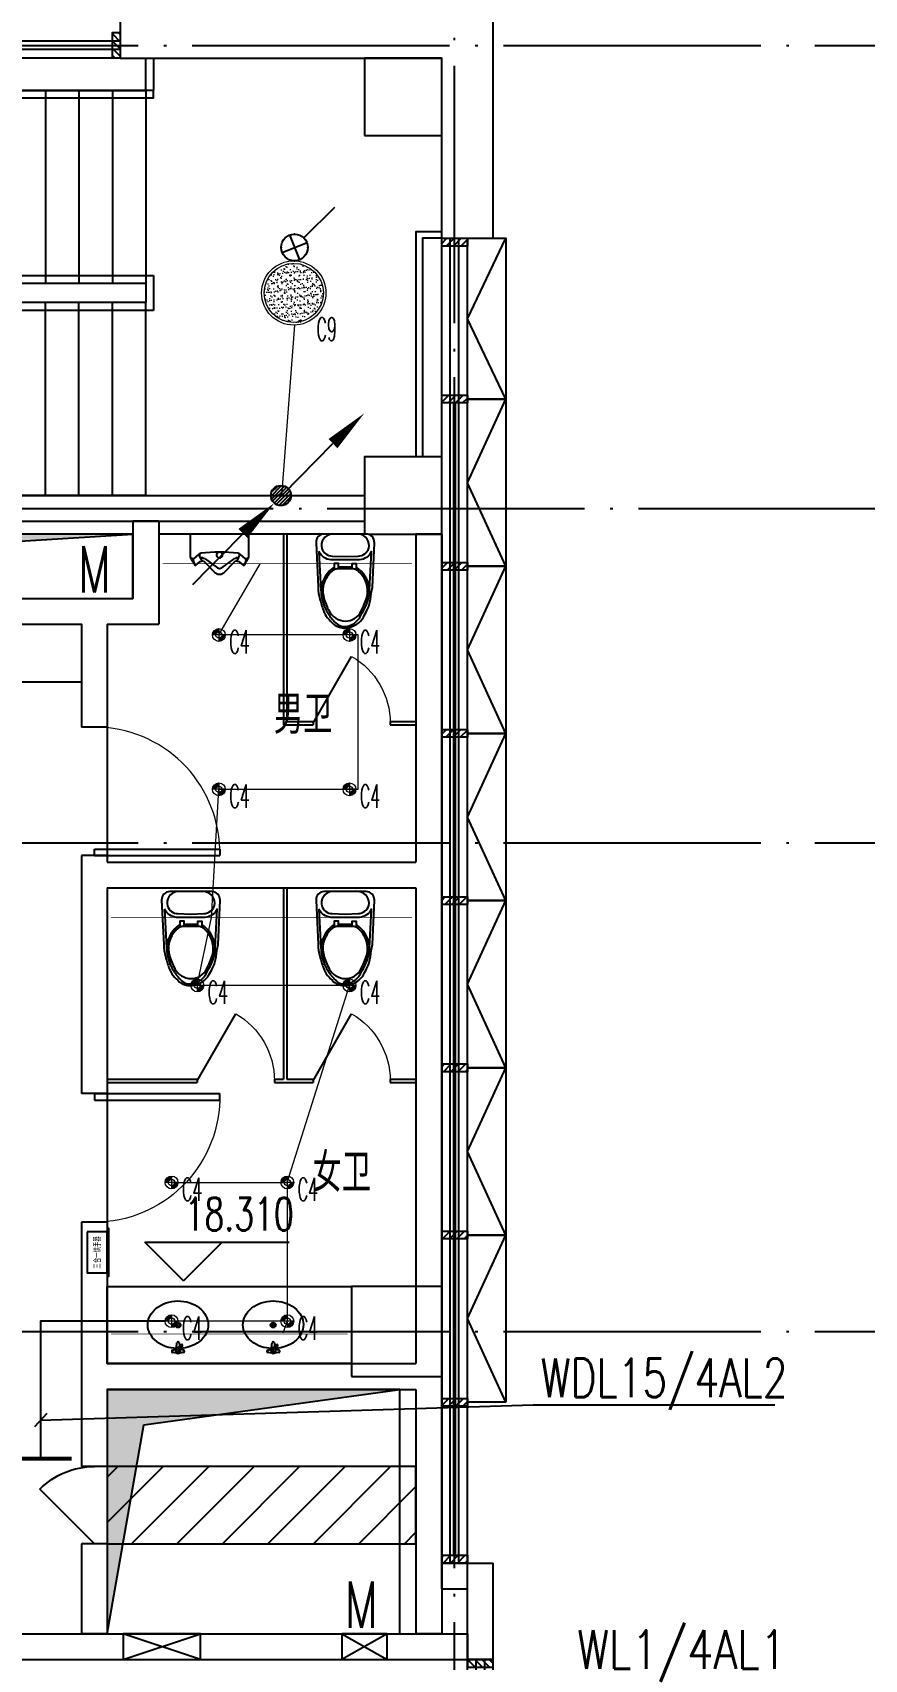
# Model space of a CAD drawing. Extents: x -621157 to 1764546, y -106808 to 741893.
# Drawn here: x 263219 to 269687, y 327450 to 340100 of the extents above; entities that cross this region are included whole.
import ezdxf
from ezdxf import colors
from ezdxf.entities.mleader import LeaderData, LeaderLine
from ezdxf.enums import TextEntityAlignment as Align
from ezdxf.math import Vec2, Vec3

# ---------------------------------------------------------------- set-up
doc = ezdxf.new("R2010")
doc.units = 0
doc.header["$LTSCALE"] = 1000
doc.header["$MEASUREMENT"] = 0
doc.linetypes.add('XREF-A-101-平面图_t3$0$__DASH', pattern=[0.35, 0.25, -0.1])
doc.linetypes.add('XREF-A-101-平面图_t3$0$DOTE', pattern=[2.42, 2, -0.2, 0.02, -0.2])
for name, color, linetype in [('0-底图', 7, 'Continuous'), ('EQUIP-照明', 3, 'Continuous'), ('SIG_TEXT', 2, 'Continuous'), ('T-EQUP-JT', 7, 'Continuous'), ('WIRE-照明', 4, 'Continuous'), ('XREF-A-101-平面图_t3$0$A-COLUMN', 8, 'Continuous'), ('XREF-A-101-平面图_t3$0$A-CURTWALL', 8, 'Continuous'), ('XREF-A-101-平面图_t3$0$A-DIM_ELEV', 8, 'Continuous'), ('XREF-A-101-平面图_t3$0$A-DOTE', 8, 'Continuous'), ('XREF-A-101-平面图_t3$0$A-PUB_HATCH', 8, 'Continuous'), ('XREF-A-101-平面图_t3$0$A-RAIL', 8, 'Continuous'), ('XREF-A-101-平面图_t3$0$A-ROOM-CH', 8, 'Continuous'), ('XREF-A-101-平面图_t3$0$A-SEE', 8, 'Continuous'), ('XREF-A-101-平面图_t3$0$A-WALL', 8, 'Continuous'), ('XREF-A-101-平面图_t3$0$A-WALL-FILL', 8, 'Continuous'), ('XREF-A-101-平面图_t3$0$A-WINDOW', 8, 'Continuous'), ('XREF-A-101-平面图_t3$0$A-开启符号', 8, 'Continuous'), ('XREF-A-101-平面图_t3$0$A-背衬铝板', 8, 'Continuous'), ('XREF-A-101-平面图_t3$0$DIM_SYMB', 8, 'Continuous'), ('XREF-A-101-平面图_t3$0$HANDRAIL', 8, 'Continuous'), ('XREF-A-101-平面图_t3$0$I-LVTRY', 8, 'Continuous'), ('XREF-A-101-平面图_t3$0$I-LVTRY-H', 8, 'Continuous'), ('XREF-A-101-平面图_t3$0$LVTRY', 8, 'Continuous'), ('XREF-A-101-平面图_t3$0$M-HOLE', 8, 'Continuous'), ('XREF-A-101-平面图_t3$0$PUB_TEXT', 8, 'Continuous'), ('XREF-A-101-平面图_t3$0$STAIR', 8, 'Continuous'), ('XREF-A-101-平面图_t3$0$wipess', 8, 'Continuous'), ('照明回路线', 1, 'Continuous')]:
    doc.layers.add(name, color=color, linetype=linetype)
doc.layers.add('00-照明回路线', color=6, linetype='Continuous', lineweight=0)
doc.layers.add('LIGHT-INF', color=6, linetype='Continuous', lineweight=0)
doc.styles.add('DIM_FONT', font='ROMANS', dxfattribs={"width": 0.8, "bigfont": 'HZDXC'})
doc.styles.add('E-FST', font='txt.shx', dxfattribs={"width": 0.75, "height": 250, "bigfont": '@@gbcbig.shx'})
doc.styles.add('INF DIM', font='SIMPLEX.SHX', dxfattribs={"width": 0.7, "bigfont": 'hztxt.shx'})
doc.styles.get("Standard").update_dxf_attribs({"font": 'romans.shx', "bigfont": 'HZDXC.SHX'})
doc.styles.add('XREF-A-101-平面图_t3$0$-HZDXCROMANS', font='ROMANS.shx', dxfattribs={"bigfont": 'HZDXC.shx'})
doc.styles.add('XREF-A-101-平面图_t3$0$_TCH_DIM', font='SIMPLEX', dxfattribs={"bigfont": 'GBCBIG'})
doc.styles.add('XREF-A-101-平面图_t3$0$A-101-0-A-106-0(平面图）最终版参照底图_t3$0$XZC', font='simsun.ttc', dxfattribs={"width": 0.8})
doc.styles.add('XREF-A-101-平面图_t3$0$A-STANDARD', font='SIMPLEX', dxfattribs={"bigfont": 'GBCBIG'})
doc.styles.add('XREF-A-101-平面图_t3$0$hzdxcROMANS', font='ROMANS', dxfattribs={"width": 0.8, "bigfont": 'HZDXC'})
doc.linetypes.add('LED', pattern='A,6,-3.5,["LED",Standard,S=2.54,R=0,X=-2.54,Y=-1.27],-4.8', length=14.3)

# ---------------------------------------------------------------- blocks, each defined once
blk = doc.blocks.new('XREF-A-101-平面图_t3$0$G$C869EB286')
at = {"layer": 'XREF-A-101-平面图_t3$0$A-WINDOW'}
h = blk.add_hatch(dxfattribs=at)
h.set_pattern_fill('ANSI31', color=256, scale=25)
h.set_pattern_definition([(45, (-143.957, -89940), (-28.0633, 28.0633), [])])
h.paths.add_polyline_path([(0, 60), (200, 60), (200, 0), (0, 0)])
blk.add_lwpolyline([(0, 60), (200, 60), (200, 0), (0, 0)], close=True, dxfattribs=at)
blk = doc.blocks.new('XREF-A-101-平面图_t3$0$柱网4F')
at = {"layer": 'XREF-A-101-平面图_t3$0$A-COLUMN'}
for points in [[(65800, -700), (66400, -700), (66400, -100), (65800, -100)], [(65800, -3800), (66400, -3800), (66400, -3200), (65800, -3200)], [(65700, -10350), (66400, -10350), (66400, -9650), (65700, -9650)]]:
    blk.add_lwpolyline(points, close=True, dxfattribs=at)
blk = doc.blocks.new('XREF-A-101-平面图_t3$0$G$C4CF66747')
at = {"layer": 'XREF-A-101-平面图_t3$0$DIM_SYMB'}
blk.add_lwpolyline([(-6430, -2750, 0, 0, 0), (-1244, -2750, 0, 0, 0), (-1244, -1100, 0, 0, 0), (-5870, -1100, 80, 0, 0), (-6170, -1100, 0, 0, 0)], format="xyseb", dxfattribs=at)
at = {"layer": 'XREF-A-101-平面图_t3$0$HANDRAIL'}
for p, q in [((-2340, -350), (-6360, -350)), ((-6360, -410), (-6360, -350)), ((-2340, -410), (-2340, -350)), ((-2340, -410), (-6360, -410))]:
    blk.add_line(p, q, dxfattribs=at)
for points in [[(-6360, -100), (-6300, -100), (-6300, -350), (-6360, -350)], [(-2400, -100), (-2340, -100), (-2340, -350), (-2400, -350)]]:
    blk.add_lwpolyline(points, close=True, dxfattribs=at)
at = {"layer": 'XREF-A-101-平面图_t3$0$STAIR'}
for p, q in [((-6360, -2060), (-6360, -350)), ((-6360, -350), (-6300, -350)), ((-6300, -350), (-2400, -350)), ((-6300, -350), (-6300, -1850)), ((-6300, -2000), (-6300, -350)), ((-6040, -350), (-6040, -1850)), ((-5780, -350), (-5780, -1850)), ((-5520, -350), (-5520, -1850)), ((-5260, -350), (-5260, -1850)), ((-5000, -350), (-5000, -1850)), ((-4740, -350), (-4740, -1850)), ((-4480, -350), (-4480, -1850)), ((-4220, -350), (-4220, -1850)), ((-3960, -350), (-3960, -1850)), ((-3700, -350), (-3700, -1850)), ((-3440, -350), (-3440, -1850)), ((-3180, -350), (-3180, -1850)), ((-2920, -350), (-2920, -1850)), ((-2660, -350), (-2660, -1850)), ((-2400, -350), (-2400, -1850)), ((-6300, -1790), (-2340, -1790)), ((-6300, -1790), (-6300, -1850)), ((-6300, -2000), (-6300, -1850)), ((-6300, -1850), (-2400, -1850)), ((-6300, -1850), (-2400, -1850)), ((-2400, -1850), (-2400, -2000)), ((-2340, -1790), (-2340, -2060)), ((-2400, -2000), (-6300, -2000)), ((-6300, -3500), (-6300, -2000)), ((-2400, -2000), (-6300, -2000)), ((-6040, -3500), (-6040, -2000)), ((-5780, -3500), (-5780, -2000)), ((-5520, -3500), (-5520, -2000)), ((-5260, -3500), (-5260, -2000)), ((-5000, -3500), (-5000, -2000)), ((-4740, -3500), (-4740, -2000)), ((-4480, -3500), (-4480, -2000)), ((-4220, -3500), (-4220, -2000)), ((-3960, -3500), (-3960, -2000)), ((-3700, -3500), (-3700, -2000)), ((-3440, -3500), (-3440, -2000)), ((-3180, -3500), (-3180, -2000)), ((-2920, -3500), (-2920, -2000)), ((-2660, -3500), (-2660, -2000)), ((-2400, -3500), (-2400, -2000)), ((-2340, -2060), (-6360, -2060)), ((-2400, -3500), (-6300, -3500))]:
    blk.add_line(p, q, dxfattribs=at)
blk.add_lwpolyline([(-6300, -350), (-6300, -100)], dxfattribs=at)
at = {"layer": 'XREF-A-101-平面图_t3$0$PUB_TEXT', "style": 'XREF-A-101-平面图_t3$0$_TCH_DIM'}
blk.add_text('下', height=338, dxfattribs=at).set_placement((-6725, -2925))
blk = doc.blocks.new('XREF-A-101-平面图_t3$0$ROOM')
at = {"layer": 'XREF-A-101-平面图_t3$0$A-ROOM-CH', "style": 'XREF-A-101-平面图_t3$0$-HZDXCROMANS', "width": 0.6}
for tag, p in [('中文房间名称', (0, -1000)), ('英文房间名称', (0, -1500))]:
    blk.add_attdef(tag, text='', height=300, dxfattribs=at).set_placement(p, align=Align.CENTER)
blk = doc.blocks.new('XREF-A-101-平面图_t3$0$轴网(3)')
at = {"layer": 'XREF-A-101-平面图_t3$0$A-DOTE', "linetype": 'XREF-A-101-平面图_t3$0$DOTE'}
for p, q in [((66500, -3300), (66500, 43300)), ((-3300, 40000), (69800, 40000)), ((55830.8, 36400), (69800, 36400)), ((-3300, 33800), (69800, 33800)), ((-3300, 30000), (69800, 30000))]:
    blk.add_line(p, q, dxfattribs=at)
blk = doc.blocks.new('XREF-A-101-平面图_t3$0$$lvtry$00000194')
at = {"color": 0}
for p, q in [((-17, -27), (-17, -17)), ((17, -27), (17, -17))]:
    blk.add_line(p, q, dxfattribs=at)
blk.add_lwpolyline([(14, -39, -0.067374), (92, -53, -0.088152), (166, -93, -0.105269), (218, -155, -0.121685), (235, -224, -0.121685), (218, -292, -0.105269), (166, -355, -0.088152), (92, -394, -0.078966), (0, -409, -0.078966), (-92, -394, -0.088152), (-166, -355, -0.105269), (-218, -292, -0.121685), (-235, -224, -0.121685), (-218, -155, -0.105269), (-166, -93, -0.088152), (-92, -53, -0.059935), (-23, -40, -0.059935)], format="xyb", dxfattribs=at)
for centre, radius in [((0, -27), 16.7), ((0, -221), 20), ((0, -221), 15)]:
    blk.add_circle(centre, radius, dxfattribs=at)
for centre, radius, start, end in [((0, -17), 16.7, 0, 180), ((-40, -17), 10.1, 106.6096, 258.1648), ((-64, 250), 259, 274.7069, 282.3732), ((-75, -197), 173, 71.36, 79.1873), ((-29, -63), 6.77, 155.344, 308.3224), ((-171, 35), 166, 324.8411, 338.1337), ((-171, 35), 170, 324.8411, 331.3523), ((-29, -63), 3.37, 155.344, 308.3224), ((100, -178), 170, 132.3141, 138.8253), ((100, -178), 166, 125.5327, 138.8253), ((-12, -42), 10.6, 201.8924, 261.774), ((-381, -99), 372, 2.3982, 6.7627), ((0, -80), 9.9, 201.7837, 338.2163), ((64, 250), 259, 257.6268, 265.2931), ((381, -99), 372, 170.1008, 177.6018), ((75, -197), 173, 100.8127, 110.4191), ((40, -17), 10.1, 281.8352, 73.3904)]:
    blk.add_arc(centre, radius, start, end, dxfattribs=at)
for p in [(0, -27), (0, -221)]:
    blk.add_point(p, dxfattribs=at)
blk = doc.blocks.new('XREF-A-101-平面图_t3$0$A-VEGA-2-LAY-1-01（B栋办公楼）$0$$TCHSYS$APDOOR2D')
blk.add_line((0.5, 0), (0, 0.866))
at = {"lineweight": 13}
blk.add_arc((0.5, 0), 1, 120, 180, dxfattribs=at)
blk = doc.blocks.new('XREF-A-101-平面图_t3$0$马桶A')
blk.add_wipeout([(227, 298), (227, 304), (226, 310), (225, 316), (223, 322), (221, 328), (219, 333), (215, 338), (212, 343), (207, 347), (203, 351), (198, 355), (193, 358), (187, 361), (181, 363), (175, 364), (169, 365), (163, 365), (-163, 365), (-169, 365), (-175, 364), (-181, 363), (-187, 361), (-193, 358), (-198, 355), (-203, 351), (-207, 347), (-212, 343), (-215, 338), (-219, 333), (-221, 328), (-224, 322), (-225, 316), (-226, 310), (-227, 304), (-227, 298), (-211, -47), (-208, -78), (-203, -108), (-197, -139), (-170, -228), (-164, -243), (-156, -259), (-148, -273), (-137, -287), (-115, -312), (-90, -335), (-82, -342), (-73, -348), (-63, -353), (-53, -357), (-43, -361), (-32, -363), (-22, -365), (-11, -365), (0, -365), (16, -363), (31, -360), (47, -356), (62, -350), (76, -343), (90, -335), (102, -327), (114, -317), (124, -306), (133, -294), (141, -281), (169, -230), (179, -209), (187, -186), (193, -163), (196, -140), (211, -47)]).dxf.layer = 'XREF-A-101-平面图_t3$0$wipess'
at = {"color": 35, "linetype": 'ByBlock'}
blk.add_line((53, 109), (-53, 109), dxfattribs=at)
at = {"color": 0, "linetype": 'Continuous'}
blk.add_lwpolyline([(227, 298, 0.431726), (163, 365), (-163, 365, 0.431435), (-227, 298), (-211, -47, 0.05293), (-197, -139, 0.015625), (-170, -228, 0.092508), (-137, -287, 0.041886), (-90, -335, 0.199313), (0, -365, 0.124065), (90, -335, 0.122705), (141, -281, 0.00916), (169, -230, 0.093585), (196, -140, -0.024039), (211, -47)], format="xyb", close=True, dxfattribs=at)
at = {"color": 35}
for points in [[(-101, 194), (0, 190), (101, 194, 0.31346), (183, 257, 0.214355), (170, 326, 0.233297), (103, 365), (-107, 365, 0.214741), (-170, 326, 0.214469), (-182, 253, 0.149897), (-150, 211, 0.149897), (-101, 194)], [(-204, 229), (-189, -72, 0.039846), (-181, -133, 0.096207), (-126, -263, 0.060028), (-69, -329, 0.204422), (0, -353, 0.133941), (69, -329, 0.129163), (125, -263, -0.000598), (157, -200, 0.056687), (181, -133, 0.051135), (189, -72), (204, 229, -0.272391), (111, 165), (-111, 165, -0.270676), (-204, 229)], [(107, 73, 0.09365), (83, 89, 0.098915), (54, 95), (-55, 95, 0.096282), (-83, 89, 0.096282), (-108, 73, 0.05557), (-140, 34, 0.05557), (-163, -11, 0.092989), (-174, -76, 0.063501), (-167, -129, 0.057856), (-124, -235, 0.268831), (0, -311, 0.294074), (124, -235, 0.034416), (167, -129, 0.087024), (174, -76, 0.134611), (140, 34, 0.061058), (107, 73)]]:
    blk.add_lwpolyline(points, format="xyb", close=True, dxfattribs=at)
at = {"color": 35, "linetype": 'ByBlock'}
for points in [[(-53, 95), (-53, 136), (-87, 136), (-87, 88)], [(53, 95), (53, 136), (86, 136), (86, 88)]]:
    blk.add_lwpolyline(points, dxfattribs=at)
for centre, start, end in [((52, -92), 124.5259, 171.7782), ((-52, -92), 8.2064, 55.4741)]:
    blk.add_arc(centre, 244, start, end, dxfattribs=at)
blk = doc.blocks.new('XREF-A-101-平面图_t3$0$A-101-0-A-106-0(平面图）最终版参照底图_t3$0$A$C852bf139')
at = {"ltscale": 100}
for points in [[(-25, 157), (-345, 157), (-345, 0), (-25, 0)], [(-370, 0), (-370, -13), (0, -13), (0, 0)]]:
    blk.add_lwpolyline(points, close=True, dxfattribs=at)
at = {"style": 'XREF-A-101-平面图_t3$0$A-101-0-A-106-0(平面图）最终版参照底图_t3$0$XZC', "width": 0.6}
blk.add_text('三合一烘手器', height=50, dxfattribs=at).set_placement((-185, 79), align=Align.MIDDLE_CENTER)
blk = doc.blocks.new('XREF-A-101-平面图_t3$0$URN--02')
blk.add_wipeout([(-457, 0), (0, 0), (0, -178), (-36, -240), (-36, -240), (-36, -241), (-37, -241), (-37, -241), (-37, -241), (-37, -241), (-38, -242), (-38, -242), (-39, -242), (-40, -243), (-41, -243), (-41, -243), (-42, -243), (-43, -243), (-44, -242), (-45, -242), (-45, -242), (-46, -241), (-47, -240), (-48, -239), (-52, -236), (-58, -231), (-64, -226), (-70, -221), (-76, -217), (-79, -214), (-83, -211), (-88, -209), (-84, -211), (-90, -209), (-95, -208), (-100, -208), (-104, -210), (-108, -211), (-112, -214), (-116, -219), (-120, -223), (-181, -285), (-198, -303), (-203, -306), (-211, -309), (-218, -311), (-222, -311), (-235, -311), (-244, -310), (-250, -308), (-257, -304), (-262, -300), (-271, -290), (-282, -279), (-294, -267), (-304, -257), (-314, -246), (-330, -230), (-339, -221), (-345, -215), (-352, -210), (-356, -209), (-361, -208), (-368, -209), (-378, -214), (-395, -228), (-412, -241), (-413, -242), (-415, -243), (-417, -243), (-420, -242), (-421, -240), (-457, -178)]).dxf.layer = 'XREF-A-101-平面图_t3$0$wipess'
at = {"color": 0, "linetype": 'Continuous'}
blk.add_lwpolyline([(-222, -311, 0.202919), (-195, -300), (-113, -216, -0.389432), (-79, -214), (-45, -241, 0.462615), (-36, -240), (0, -178), (0, 0), (-457, 0), (-457, -178), (-421, -240, 0.462594), (-412, -241), (-378, -214, -0.372868), (-345, -215), (-262, -300, 0.202811), (-235, -311)], format="xyb", close=True, dxfattribs=at)
at = {"color": 35}
for points in [[(-457, -178), (-439, -192, 0.359145), (-431, -192)], [(-85, -149, 0.063072), (-372, -149)], [(-237, -140, 5.328794), (-220, -140)], [(-67, -157, 0.147155), (-87, -149)], [(0, -178), (-18, -192, -0.359152), (-26, -192), (-67, -157)]]:
    blk.add_lwpolyline(points, format="xyb", dxfattribs=at)
at = {"color": 39}
for points in [[(-435, -194), (-422, -238)], [(-376, -188), (-383, -165)], [(-341, -193), (-243, -262)], [(-116, -193), (-214, -262)], [(-81, -188), (-74, -165)], [(-22, -194), (-35, -238)]]:
    blk.add_lwpolyline(points, dxfattribs=at)
at = {"color": 35}
blk.add_lwpolyline([(-390, -157), (-431, -192)], dxfattribs=at)
at = {"color": 39}
for points in [[(-370, -149, 0.147155), (-390, -157)], [(-372, -149, 0.460813), (-383, -165)], [(-341, -193, 0.216515), (-377, -186)], [(-376, -188, 0.333711), (-364, -197)], [(-80, -186, 0.216515), (-116, -193)], [(-93, -197, 0.33371), (-81, -188)], [(-74, -165, 0.460816), (-85, -149)], [(-243, -262, 0.319648), (-214, -262)]]:
    blk.add_lwpolyline(points, format="xyb", dxfattribs=at)
blk = doc.blocks.new('XREF-A-101-平面图_t3$0$G$CFDD5568B')
at = {"layer": 'XREF-A-101-平面图_t3$0$LVTRY'}
for p, q in [((65700, -3700), (64100, -3700)), ((65070, -3700), (65070, -5182)), ((65095, -3700), (65095, -5157)), ((65070, -5182), (65300, -5182)), ((65095, -5157), (65300, -5157)), ((65900, -5157), (66100, -5157)), ((65900, -5182), (66100, -5182)), ((65070, -6450), (65070, -7938)), ((65095, -6450), (65095, -7938)), ((63700, -7938), (64400, -7938)), ((63700, -7963), (64400, -7963)), ((65000, -7938), (65070, -7938)), ((65000, -7963), (65100, -7963)), ((65095, -7938), (65300, -7938)), ((65100, -7963), (65300, -7963)), ((65900, -7938), (66100, -7938)), ((65900, -7963), (66100, -7963))]:
    blk.add_line(p, q, dxfattribs=at)
for points in [[(62100, -4400), (63500, -4400), (63500, -4850), (62100, -4850)], [(65600, -10150), (63700, -10150), (63700, -9550), (65600, -9550)]]:
    blk.add_lwpolyline(points, close=True, dxfattribs=at)
for points in [[(65300, -5157), (65300, -5182)], [(65900, -5157), (65900, -5182)], [(64400, -7938), (64400, -7963)], [(65000, -7938), (65000, -7963)], [(65300, -7938), (65300, -7963)], [(65900, -7938), (65900, -7963)]]:
    blk.add_lwpolyline(points, dxfattribs=at)
at = {"layer": 'XREF-A-101-平面图_t3$0$I-LVTRY', "rotation": 89.99999999999999}
blk.add_blockref('XREF-A-101-平面图_t3$0$A-101-0-A-106-0(平面图）最终版参照底图_t3$0$A$C852bf139', (63700, -9100), dxfattribs=at)
at = {"layer": 'XREF-A-101-平面图_t3$0$LVTRY', "xscale": -600, "yscale": 600, "zscale": 25}
for p in [(65600, -5170), (64700, -7950), (65600, -7950)]:
    blk.add_blockref('XREF-A-101-平面图_t3$0$A-VEGA-2-LAY-1-01（B栋办公楼）$0$$TCHSYS$APDOOR2D', p, dxfattribs=at)
at = {"layer": 'XREF-A-101-平面图_t3$0$LVTRY'}
for p in [(64350, -6845), (65550, -6845)]:
    blk.add_blockref('XREF-A-101-平面图_t3$0$马桶A', p, dxfattribs=at)
at = {"layer": 'XREF-A-101-平面图_t3$0$LVTRY', "rotation": 180.3060095053978}
for p in [(64251, -10071), (64991, -10071)]:
    blk.add_blockref('XREF-A-101-平面图_t3$0$$lvtry$00000194', p, dxfattribs=at)
at = {"layer": 'XREF-A-101-平面图_t3$0$I-LVTRY-H'}
blk.add_blockref('XREF-A-101-平面图_t3$0$URN--02', (64801, -3700), dxfattribs=at)
at = {"layer": 'XREF-A-101-平面图_t3$0$LVTRY'}
blk.add_blockref('XREF-A-101-平面图_t3$0$马桶A', (65550, -4065), dxfattribs=at)
blk = doc.blocks.new('XREF-A-101-平面图_t3$0$DOOR2DLIB$SYSLIB$00000107')
at = {"color": 0}
for p, q in [((0.45, 0.975), (0.5, 0.975)), ((0.45, 0), (0.45, 0.975)), ((0.5, 0), (0.5, 0.975)), ((0.5, 0), (0.45, 0))]:
    blk.add_line(p, q, dxfattribs=at)
at = {"color": 0, "lineweight": 13}
blk.add_arc((0.475, 0), 0.975, 91.4693, 180, dxfattribs=at)
blk = doc.blocks.new('XREF-A-101-平面图_t3$0$WINDOW2DLIB$SYSLIB$00000001')
at = {"color": 0}
for points in [[(-0.5, 0.5), (-0.5, -0.5)], [(-0.5, 0.5), (0.5, 0.5)], [(0.5, -0.5), (0.5, 0.5)], [(0.5, 0.1667), (-0.5, 0.1667)], [(0.5, -0.1667), (-0.5, -0.1667)], [(-0.5, -0.5), (0.5, -0.5)]]:
    blk.add_lwpolyline(points, dxfattribs=at)
blk = doc.blocks.new('XREF-A-101-平面图_t3$0$DOOR2DLIB$SYSLIB$00000101')
at = {"color": 0}
blk.add_line((0.5, 0), (-0.207, 0.707), dxfattribs=at)
blk.add_arc((0.5, 0), 1, 135, 180, dxfattribs=at)
blk = doc.blocks.new('XREF-A-101-平面图_t3')
at = {"layer": 'XREF-A-101-平面图_t3$0$A-SEE', "transparency": 33554559}
h = blk.add_hatch(dxfattribs=at)
h.set_pattern_fill('普通砖', color=256, scale=100)
h.set_pattern_definition([(45, (-5e-07, 200479.5), (-176.77677, 176.77677), [])])
h.paths.add_polyline_path([(263800, 328350), (266200, 328350), (266200, 328950), (263800, 328950)])
at = {"layer": 'XREF-A-101-平面图_t3$0$A-CURTWALL'}
for p, q in [((263900, 340033), (248400, 340033)), ((263900, 339967), (248400, 339967)), ((263900, 339900), (248400, 339900)), ((266400, 328200), (266400, 338500)), ((266467, 328200), (266467, 338500)), ((266533, 328200), (266533, 338500)), ((266600, 328200), (266600, 338500))]:
    blk.add_line(p, q, dxfattribs=at)
at = {"layer": 'XREF-A-101-平面图_t3$0$A-RAIL'}
for points in [[(266400, 338550), (266200, 338550), (266200, 336800)], [(266400, 338500), (266250, 338500), (266250, 336800)]]:
    blk.add_lwpolyline(points, dxfattribs=at)
at = {"layer": 'XREF-A-101-平面图_t3$0$A-SEE', "transparency": 33554559}
blk.add_lwpolyline([(263800, 328350), (266200, 328350), (266200, 328950), (263800, 328950)], close=True, dxfattribs=at)
at = {"layer": 'XREF-A-101-平面图_t3$0$A-WALL'}
for p, q in [((266400, 336200), (266400, 333650)), ((266400, 333650), (266400, 333650)), ((266400, 333650), (266400, 333450)), ((266400, 333450), (266400, 329650)), ((266400, 333450), (266400, 333450)), ((266400, 329650), (266400, 327650)), ((266600, 327650), (266600, 327450))]:
    blk.add_line(p, q, dxfattribs=at)
at = {"layer": 'XREF-A-101-平面图_t3$0$A-WALL-FILL', "color": 171}
for p, q in [((263900, 340300), (263900, 339900)), ((266800, 338500), (266800, 340300)), ((263900, 339900), (266400, 339900)), ((266400, 338500), (266400, 339900)), ((266400, 338500), (266800, 338500)), ((266400, 328000), (266400, 328200)), ((266400, 328200), (266600, 328200)), ((266600, 328000), (266600, 328200)), ((266600, 327450), (266600, 328200)), ((266600, 328200), (266800, 328200)), ((266800, 327450), (266800, 328200)), ((266400, 328000), (266600, 328000))]:
    blk.add_line(p, q, dxfattribs=at)
blk.add_lwpolyline([(266600, 327450), (266800, 327450)], dxfattribs=at)
at = {"layer": 'XREF-A-101-平面图_t3$0$A-开启符号', "linetype": 'Continuous'}
for points in [[(266900, 337250), (266600, 337250), (266600, 338500), (266900, 338500)], [(266900, 335950), (266600, 335950), (266600, 337250), (266900, 337250)], [(266900, 334650), (266600, 334650), (266600, 335950), (266900, 335950)], [(266900, 333350), (266600, 333350), (266600, 334650), (266900, 334650)], [(266900, 332050), (266600, 332050), (266600, 333350), (266900, 333350)], [(266900, 330750), (266600, 330750), (266600, 332050), (266900, 332050)], [(266900, 329450), (266600, 329450), (266600, 330750), (266900, 330750)]]:
    blk.add_lwpolyline(points, close=True, dxfattribs=at)
for points in [[(266900, 337250), (266600, 337875), (266900, 338500)], [(266900, 335950), (266600, 336600), (266900, 337250)], [(266900, 334650), (266600, 335300), (266900, 335950)], [(266900, 333350), (266600, 334000), (266900, 334650)], [(266900, 332050), (266600, 332700), (266900, 333350)], [(266900, 330750), (266600, 331400), (266900, 332050)], [(266900, 329450), (266600, 330100), (266900, 330750)]]:
    blk.add_lwpolyline(points, dxfattribs=at)
at = {"layer": 'XREF-A-101-平面图_t3$0$A-背衬铝板', "color": 6, "linetype": 'XREF-A-101-平面图_t3$0$__DASH', "ltscale": 0.5, "const_width": 30}
blk.add_lwpolyline([(266500, 328260), (266500, 337220)], dxfattribs=at)
blk.add_blockref('XREF-A-101-平面图_t3$0$G$C4CF66747', (266500, 340000))
at = {"layer": 'XREF-A-101-平面图_t3$0$A-COLUMN'}
blk.add_blockref('XREF-A-101-平面图_t3$0$柱网4F', (200000, 340000), dxfattribs=at)
at = {"layer": 'XREF-A-101-平面图_t3$0$A-DOTE'}
blk.add_blockref('XREF-A-101-平面图_t3$0$轴网(3)', (200000, 300000), dxfattribs=at)
at = {"layer": 'XREF-A-101-平面图_t3$0$A-ROOM-CH'}
ref = blk.add_blockref('XREF-A-101-平面图_t3$0$ROOM', (265323, 335647), dxfattribs=at)
ref.add_attrib('中文房间名称', '男卫', dxfattribs={"height": 300, "style": 'XREF-A-101-平面图_t3$0$-HZDXCROMANS', "width": 0.8}).set_placement((265323, 334647), align=Align.CENTER)
ref = blk.add_blockref('XREF-A-101-平面图_t3$0$ROOM', (265623, 332085), dxfattribs=at)
ref.add_attrib('中文房间名称', '女卫', dxfattribs={"height": 300, "style": 'XREF-A-101-平面图_t3$0$-HZDXCROMANS', "width": 0.8}).set_placement((265623, 331085), align=Align.CENTER)
at = {"layer": 'XREF-A-101-平面图_t3$0$A-WINDOW'}
for p, rotation in [((263840, 340100), 270), ((266600, 338500), 180), ((266600, 337280), 180), ((266600, 335980), 180), ((266600, 334680), 180), ((266600, 333380), 180), ((266600, 332080), 180), ((266600, 330780), 180), ((266600, 329480), 180), ((266600, 328260), 180)]:
    blk.add_blockref('XREF-A-101-平面图_t3$0$G$C869EB286', p, dxfattribs=dict(at, rotation=rotation))
at = {"layer": 'XREF-A-101-平面图_t3$0$A-WINDOW', "xscale": -1}
blk.add_blockref('XREF-A-101-平面图_t3$0$G$C869EB286', (266800, 327390), dxfattribs=at)
at = {"layer": 'XREF-A-101-平面图_t3$0$A-WINDOW', "xscale": 7100.000000004191, "yscale": 200, "zscale": 7100.000000004191, "rotation": 90}
blk.add_blockref('XREF-A-101-平面图_t3$0$WINDOW2DLIB$SYSLIB$00000001', (266700, 323900), dxfattribs=at)
blk.add_blockref('XREF-A-101-平面图_t3$0$G$CFDD5568B', (200100, 339900))
at = {"layer": 'XREF-A-101-平面图_t3$0$A-PUB_HATCH'}
h = blk.add_hatch(color=256, dxfattribs=at)
h.dxf.hatch_style = 1
h.paths.add_polyline_path([(264000, 336200), (262200, 336200), (262200, 335700), (262322, 336096)])
h = blk.add_hatch(color=256, dxfattribs=at)
h.dxf.hatch_style = 1
h.paths.add_polyline_path([(266075, 329550), (263800, 329550), (263800, 327650), (264084, 329274)])
at = {"layer": 'XREF-A-101-平面图_t3$0$A-DIM_ELEV'}
for p, q in [((264393, 330395), (264093, 330695)), ((264093, 330695), (265214, 330695)), ((264393, 330395), (264693, 330695))]:
    blk.add_line(p, q, dxfattribs=at)
at = {"layer": 'XREF-A-101-平面图_t3$0$A-WALL'}
for p, q in [((264000, 336300), (264000, 335700)), ((264200, 336300), (264000, 336300)), ((264200, 336300), (264200, 335500)), ((266200, 336200), (266200, 333650)), ((266400, 336200), (266200, 336200)), ((262200, 335700), (263700, 335700)), ((263700, 335700), (264000, 335700)), ((262200, 335500), (263600, 335500)), ((263600, 335500), (263600, 334700)), ((263800, 335500), (263800, 334700)), ((263800, 335500), (264200, 335500)), ((263600, 333700), (263600, 333550)), ((263800, 333700), (263800, 333650)), ((263800, 333650), (266200, 333650)), ((263600, 333550), (263600, 331850)), ((263800, 333450), (263800, 331850)), ((263800, 333450), (266200, 333450)), ((266200, 333450), (266200, 329750)), ((263600, 330850), (263600, 329650)), ((263800, 330850), (263800, 329750)), ((263800, 329750), (266200, 329750)), ((263600, 329650), (263600, 328950)), ((263800, 329550), (266200, 329550)), ((263800, 329550), (263800, 328950)), ((266200, 329550), (266200, 327650)), ((263600, 328350), (263600, 327650)), ((263800, 328350), (263800, 327650)), ((260600, 327650), (266600, 327650)), ((263800, 327650), (263600, 327650)), ((266400, 327650), (266200, 327650)), ((260800, 327450), (266600, 327450))]:
    blk.add_line(p, q, dxfattribs=at)
for points in [[(263800, 334700), (263600, 334700)], [(263800, 333700), (263600, 333700)], [(263800, 331850), (263600, 331850)], [(263800, 330850), (263600, 330850)], [(263800, 328950), (263600, 328950)], [(263800, 328350), (263600, 328350)]]:
    blk.add_lwpolyline(points, dxfattribs=at)
at = {"layer": 'XREF-A-101-平面图_t3$0$A-WALL-FILL', "color": 171}
for p, q in [((262100, 336500), (265800, 336500)), ((265800, 336500), (265800, 336300)), ((262200, 336300), (265800, 336300))]:
    blk.add_line(p, q, dxfattribs=at)
at = {"layer": 'XREF-A-101-平面图_t3$0$A-WINDOW'}
for p, q in [((263800, 334700), (263800, 333700)), ((263800, 331850), (263800, 330850))]:
    blk.add_line(p, q, dxfattribs=at)
at = {"layer": 'XREF-A-101-平面图_t3$0$M-HOLE'}
for points in [[(262200, 335700), (264000, 335700), (264000, 336200), (262200, 336200)], [(263800, 327650), (266075, 327650), (266075, 329550), (263800, 329550)], [(263925, 327450), (264525, 327450), (264525, 327650), (263925, 327650)], [(265625, 327450), (265975, 327450), (265975, 327650), (265625, 327650)]]:
    blk.add_lwpolyline(points, close=True, dxfattribs=at)
for points in [[(264000, 336200), (262200, 336200), (262200, 335700), (262322, 336096), (264000, 336200)], [(266075, 329550), (263800, 329550), (263800, 327650), (264084, 329274), (266075, 329550)], [(263925, 327450), (264525, 327650)], [(264525, 327450), (263925, 327650)], [(265975, 327650), (265625, 327450)], [(265625, 327650), (265975, 327450)]]:
    blk.add_lwpolyline(points, dxfattribs=at)
at = {"layer": 'XREF-A-101-平面图_t3$0$A-WINDOW', "rotation": 270.0000000000008}
for name, p, xscale, yscale, zscale in [('XREF-A-101-平面图_t3$0$DOOR2DLIB$SYSLIB$00000107', (263700, 334200), 1000, 1000, 1000), ('XREF-A-101-平面图_t3$0$DOOR2DLIB$SYSLIB$00000107', (263700, 331350), -1000, 1000, -1000), ('XREF-A-101-平面图_t3$0$DOOR2DLIB$SYSLIB$00000101', (263700, 328650), 600, -600, 600)]:
    blk.add_blockref(name, p, dxfattribs=dict(at, xscale=xscale, yscale=yscale, zscale=zscale))
at = {"layer": 'XREF-A-101-平面图_t3$0$A-DIM_ELEV', "color": 7, "style": 'XREF-A-101-平面图_t3$0$A-STANDARD', "width": 0.705882}
blk.add_text('18.310', height=255, dxfattribs=at).set_placement((264401, 330785))
at = {"layer": 'XREF-A-101-平面图_t3$0$M-HOLE', "style": 'XREF-A-101-平面图_t3$0$hzdxcROMANS', "width": 0.7}
for p in [(263571, 335746), (265646, 327696)]:
    blk.add_text('M', height=360, dxfattribs=at).set_placement(p)
blk = doc.blocks.new('*X14702')
at = {"color": 0, "linetype": 'Continuous'}
for p, q in [((192.59, 446.72), (193.93, 448.06)), ((192.65, 447.21), (193.44, 448)), ((192.67, 446.38), (194.27, 447.98)), ((192.81, 446.1), (194.55, 447.84)), ((193.01, 445.87), (194.78, 447.64)), ((193.27, 445.7), (194.95, 447.39)), ((193.58, 445.59), (195.06, 447.07)), ((193.98, 445.57), (195.08, 446.67))]:
    blk.add_line(p, q, dxfattribs=at)
blk = doc.blocks.new('HC001445')
at = {"color": 4, "linetype": 'Continuous'}
for p, q in [((0.13, 0.06), (3.24, 3.23)), ((-5.47, -5.53), (-2.36, -2.36))]:
    blk.add_line(p, q, dxfattribs=at)
for points in [[(3.24, 3.23, 0.8, 0, 0), (5.19, 5.12, 0, 0, 0)], [(-2.36, -2.36, 0.8, 0, 0), (-0.41, -0.47, 0, 0, 0)]]:
    blk.add_lwpolyline(points, format="xyseb", dxfattribs=at)
blk.add_circle((0, 0), 0.625, dxfattribs=at)
at = {"color": 4, "linetype": 'Continuous', "xscale": 0.5, "yscale": 0.5, "zscale": 0.5}
blk.add_blockref('*X14702', (-96.92, -223.41), dxfattribs=at)
blk = doc.blocks.new('A$C6b6344d6')
h = blk.add_hatch(color=8)
h.dxf.hatch_style = 1
h.paths.add_polyline_path([(-50, 0), (-24, 0, -0.414214), (0, 24), (0, 50, 0.414214)])
h.paths.add_polyline_path([(0, -24), (0, -50, 0.414214), (50, 0), (24, 0, -0.414214)])
at = {"color": 8}
for points in [[(50, 0), (-50, 0)], [(0, 50), (0, -50)]]:
    blk.add_lwpolyline(points, dxfattribs=at)
blk.add_circle((0, 0), 50)
blk.add_circle((0, 0), 24.5, dxfattribs=at)
at = {"style": 'INF DIM', "width": 0.5}
blk.add_text('C4', height=180, dxfattribs=at).set_placement((81, -144))
blk = doc.blocks.new('A$C8c40f85b')
h = blk.add_hatch()
h.set_pattern_fill('AR-SAND', color=251)
h.set_pattern_definition([(37.5, (-207815.466, -137699.18), (-1.600031, 48.941324), [0, -38.608, 0, -43.18, 0, -41.275]), (7.5, (-207815.466, -137699.18), (44.952328, 71.68251), [0, -20.828, 0, -34.798, 0, -13.335]), (327.5, (-207846.71, -137699.18), (79.099237, 0.1437185), [0, -12.7, 0, -45.72, 0, -59.69]), (317.5, (-207846.71, -137699.18), (76.355645, 22.292932), [0, -6.35, 0, -29.972, 0, -34.29])])
edge = h.paths.add_edge_path()
edge.add_arc((0, 0), 230, 0, 360)
blk.add_circle((0, 0), 250)
at = {"color": 251}
blk.add_circle((0, 0), 230, dxfattribs=at)
at = {"style": 'INF DIM', "width": 0.5}
blk.add_text('C9', height=180, dxfattribs=at).set_placement((177, -371))
blk = doc.blocks.new('G$CAFCF25F8')
at = {"layer": 'LIGHT-INF', "color": 6, "linetype": 'LED', "ltscale": 0.05, "const_width": 5}
for points in [[(64230, -4030), (66170, -4030)], [(63830, -6780), (66170, -6780)], [(63830, -10020), (65670, -10020)]]:
    blk.add_lwpolyline(points, dxfattribs=at)
at = {"layer": 'LIGHT-INF', "color": 6}
for name, p in [('A$C8c40f85b', (65250, -1925)), ('A$C6b6344d6', (64668, -4584)), ('A$C6b6344d6', (65683, -4584)), ('A$C6b6344d6', (64668, -5784)), ('A$C6b6344d6', (65683, -5784)), ('A$C6b6344d6', (64500, -7309)), ('A$C6b6344d6', (65683, -7309)), ('A$C6b6344d6', (64300, -8841)), ('A$C6b6344d6', (65200, -8841)), ('A$C6b6344d6', (64300, -9920)), ('A$C6b6344d6', (65200, -9920))]:
    blk.add_blockref(name, p, dxfattribs=at)
blk = doc.blocks.new('$equip$00001216')
for p, q in [((0.147, 0.356), (0.625, 0.833)), ((-0.194, 0.132), (0.194, 0.285)), ((-0.076, 0.402), (0.076, 0.014))]:
    blk.add_line(p, q)
blk.add_circle((0, 0.208), 0.208)
for p in [(0, 0.417), (-0.208, 0.208), (0, 0), (0.208, 0.208)]:
    blk.add_point(p)
at = {"flags": 9}
blk.add_attdef('A', (0, 0), '', height=0.00002, dxfattribs=at)
blk = doc.blocks.new('_Oblique')
at = {"color": 0, "linetype": 'ByBlock', "lineweight": -2}
blk.add_line((-0.5, -0.5), (0.5, 0.5), dxfattribs=at)
blk = doc.blocks.new('G$C1E65AEB6')
at = {"layer": '00-照明回路线', "ltscale": 5}
for p, q in [((65256, -2175), (65154, -3504)), ((64668, -4584), (64990, -4030)), ((65750, -4584), (64668, -4584)), ((65750, -5784), (65750, -4584)), ((64611, -6780), (64668, -5784)), ((64668, -5784), (65750, -5784)), ((64500, -7310), (64611, -6780)), ((65683, -7309), (64500, -7310)), ((65200, -8841), (65683, -7309)), ((64300, -8841), (65200, -8841)), ((65200, -8841), (65200, -9920)), ((65200, -9920), (64300, -9920)), ((65200, -9920), (65165, -10014))]:
    blk.add_line(p, q, dxfattribs=at)
at = {"layer": 'WIRE-照明'}
blk.add_lwpolyline([(64250, -9920), (63282, -9920), (63282, -10988)], dxfattribs=at)
at = {"layer": 'EQUIP-照明', "xscale": 499.9999999708962, "yscale": 499.9999998835847, "zscale": 500}
blk.add_blockref('$equip$00001216', (65256, -1675), dxfattribs=at)
at = {"layer": 'T-EQUP-JT', "color": 7, "linetype": 'Continuous', "ltscale": 5, "xscale": 125, "yscale": 125, "zscale": 125}
blk.add_blockref('HC001445', (65150, -3500), dxfattribs=at)
at = {"layer": '照明回路线', "color": 1}
ml = blk.add_multileader_mtext('Standard', dxfattribs=at)
ml.set_content('{\\Ftxt,whgtxt|c134;WDL15/4AL2}', color=4, style='E-FST')
ml.set_leader_properties(color=256)
ml.set_arrow_properties(name='OBLIQUE')
ml.build(insert=Vec2(0, 0))
ml.multileader.update_dxf_attribs({"text_left_attachment_type": 6, "text_right_attachment_type": 7, "dogleg_length": 40, "arrow_head_size": 100})
ctx = ml.context
ctx.base_point, ctx.char_height, ctx.arrow_head_size, ctx.landing_gap_size, ctx.plane_origin = Vec3(67150, -10570), 300, 100, 20, Vec3(68954, -10061)
ctx.left_attachment, ctx.right_attachment = 6, 7
notes = []
notes.append((ctx, [(0, (1, 1, 0), (67110, -10570), (1, 0), 40, [(0, [(63282, -10690)], 0, [])])]))
ctx.mtext.insert, ctx.mtext.flow_direction = Vec3(67170, -10210), 5
for ctx, leaders in notes:
    for number, flags, end, landing, length, lines in leaders:
        leader = LeaderData()
        leader.index, (leader.has_last_leader_line, leader.has_dogleg_vector, leader.attachment_direction) = number, flags
        leader.last_leader_point, leader.dogleg_vector, leader.dogleg_length = Vec3(end), Vec3(landing), length
        for number, points, colour, breaks in lines:
            line = LeaderLine()
            line.index, line.vertices, line.color, line.breaks = number, Vec3.list(points), colors.encode_raw_color(colour), breaks
            leader.lines.append(line)
        ctx.leaders.append(leader)

msp = doc.modelspace()

# ---------------------------------------------------------------- block references
at = {"layer": '0-底图'}
msp.add_blockref('XREF-A-101-平面图_t3', (0, 0), dxfattribs=at)

# ---------------------------------------------------------------- next in the draw order: block references
at = {"layer": 'T-EQUP-JT', "color": 7, "linetype": 'Continuous', "ltscale": 5, "xscale": 125, "yscale": 125, "zscale": 125}
msp.add_blockref('HC001445', (265150, 336500), dxfattribs=at)
msp.add_blockref('HC001445', (265150, 336500), dxfattribs=at)

# ---------------------------------------------------------------- next in the draw order: texts
at = {"layer": 'SIG_TEXT', "color": 2, "style": 'DIM_FONT', "width": 0.8}
msp.add_text('WL1/4AL1', height=300, dxfattribs=at).set_placement((267454, 327377))

# ---------------------------------------------------------------- next in the draw order: block references
at = {"layer": 'WIRE-照明'}
msp.add_blockref('G$CAFCF25F8', (200000, 340000), dxfattribs=at)

# ---------------------------------------------------------------- next in the draw order: linework, layer by layer
msp.add_lwpolyline([(204729, 333936, 30, 30, 0), (204180, 333936, 30, 30, 0.414214), (204130, 333886, 30, 30, 0), (204130, 329062, 30, 30, 0.414214), (204180, 329012, 30, 30, 0), (263524, 329012, 30, 30, 0)], format="xyseb", dxfattribs=at)

# ---------------------------------------------------------------- next in the draw order: block references
msp.add_blockref('G$C1E65AEB6', (200000, 340000), dxfattribs=at)

doc.saveas('drawing.dxf')
